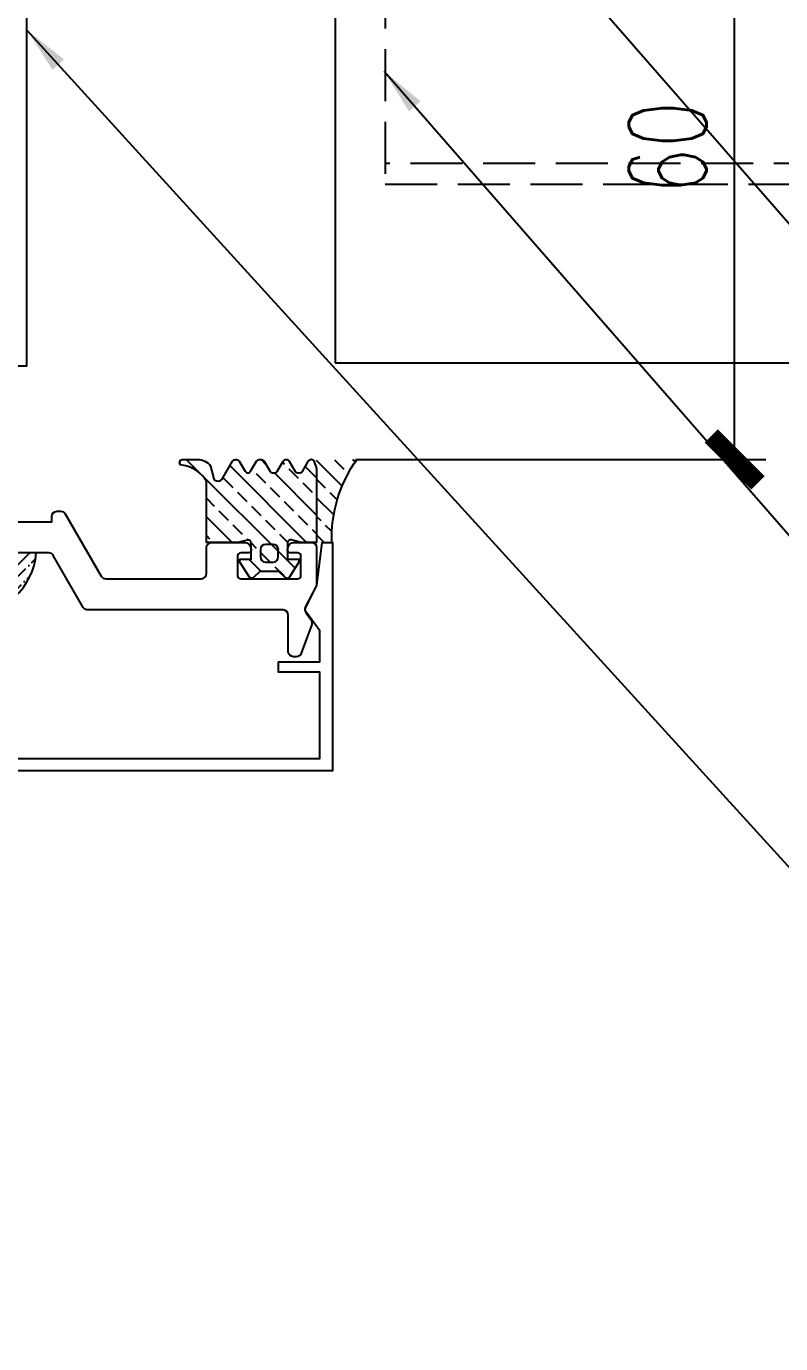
# Model space of a CAD drawing. Extents: x -160106 to 966792, y -663931 to 1550022.
# Drawn here: x -48150.4 to -48077.8, y -86074.4 to -85947.6 of the extents above; entities that cross this region are included whole.
import ezdxf
from ezdxf.xclip import XClip

# ---------------------------------------------------------------- set-up
doc = ezdxf.new("R2010")
doc.units = 0
doc.linetypes.add('ZN-DASH', pattern=[0.35, 0.25, -0.1])
for name, color, linetype in [('!ZN1-填充-8', 8, 'Continuous'), ('!ZN1-标注-173', 173, 'Continuous'), ('!ZN4-辅助材料-1', 1, 'Continuous'), ('!ZN5-铝材断面-6', 6, 'Continuous'), ('DIM', 173, 'Continuous'), ('pj', 4, 'Continuous'), ('TC', 130, 'Continuous'), ('ZD-BOX', 11, 'Continuous')]:
    doc.layers.add(name, color=color, linetype=linetype)
doc.styles.add('DHTEXT-1', font='ROMANS.shx', dxfattribs={"width": 0.7, "bigfont": 'CHINESE.shx'})
doc.styles.add('ZNDimTStyle', font='ROMANS.shx', dxfattribs={"width": 0.7, "bigfont": 'CHINESE.shx'})
doc.dimstyles.new('ZN3', dxfattribs={"dimscale": 3, "dimtxt": 2.5, "dimasz": 1.5, "dimexe": 1, "dimexo": 2, "dimgap": 0.9, "dimtad": 1, "dimdec": 0, "dimdsep": 46, "dimtxsty": 'DHTEXT-1', "dimblk": 'ARCHTICK', "dimcen": 2.5, "dimclrd": 173, "dimclre": 173, "dimclrt": 7, "dimazin": 2, "dimtfac": 1, "dimtix": 1, "dimtmove": 2, "dimatfit": 3, "dimfxl": 0, "dimarcsym": 0})
doc.dimstyles.new('ZN机械-3', dxfattribs={"dimscale": 3, "dimtxt": 2.5, "dimasz": 1.5, "dimexe": 1, "dimexo": 2, "dimgap": 0.9, "dimtad": 1, "dimdec": 0, "dimzin": 0, "dimdsep": 46, "dimtxsty": 'ZNDimTStyle', "dimcen": 2.5, "dimdle": 1, "dimclrd": 173, "dimclre": 173, "dimclrt": 7, "dimazin": 2, "dimtfac": 1, "dimtdec": 4, "dimtix": 1, "dimtmove": 2, "dimatfit": 3, "dimfxl": 0, "dimfrac": 2, "dimtolj": 1, "dimtzin": 0, "dimarcsym": 0})

# ---------------------------------------------------------------- blocks, each defined once
blk = doc.blocks.new('20250413090259')
at = {"layer": 'TC', "ltscale": 100}
h = blk.add_hatch(dxfattribs=at)
h.set_pattern_fill('ANSI33', color=256, scale=0.8, style=0)
h.set_pattern_definition([(45, (-231726.0832398118, -195873.9886546575), (-1.79605122421383, 1.79605122421383), []), (45, (-231724.2871878117, -195873.9886546575), (-1.79605122421383, 1.79605122421383), [1.27, -0.635])])
edge = h.paths.add_edge_path()
edge.add_arc((-10.469321423152, 1.891113500663778), 12.96215166958349, 358.1057408784276, 395.7503111198029)
edge.add_line((0.05038249940844253, 9.464303402346559), (3.952940670307726, 9.464303402288351))
edge.add_line((3.952940670307726, 9.464303402288351), (3.952940670307726, 1.470308663701871))
edge.add_line((3.952940670307726, 1.470308663701871), (2.485746858059429, 1.462649109569611))
h = blk.add_hatch(dxfattribs=at)
h.set_pattern_fill('ANSI33', color=256, scale=0.8, style=0)
h.set_pattern_definition([(45, (3.952940670307726, -1.991267436736962), (-1.796051224213831, 1.796051224213831), []), (45, (5.748992670327425, -1.991267436736962), (-1.796051224213831, 1.796051224213831), [1.27, -0.635])])
edge = h.paths.add_edge_path()
edge.add_line((6.596213433367666, 9.304938634188147), (6.013395601359662, 8.30929139003274))
edge.add_arc((5.662211349990685, 8.650472023902694), 0.4896270042976512, 223.9497426698531, 315.82777910234745, ccw=False)
edge.add_line((5.309704952698667, 8.310657599271508), (4.724745136452839, 9.322150496096583))
edge.add_arc((4.465045881748665, 9.17196295640315), 0.2999999999551167, 30.04136705111909, 149.8399273077074)
edge.add_line((4.205658343387768, 9.322688219399424), (3.952940670307726, 8.581632570625516))
edge.add_line((3.952940670307726, 8.581632570625516), (3.952940670307726, 1.470308663701871))
edge.add_line((3.952940670307726, 1.470308663701871), (5.472940614214167, 1.470308663701871))
edge.add_line((5.472940614214167, 1.470308663701871), (6.378725696180481, 1.701572936406592))
edge.add_arc((6.452940668794326, 1.410897622234188), 0.3000000007154991, 5.558376869885251e-09, 104.32271975292281, ccw=False)
edge.add_line((6.752940669481177, 1.410897622263292), (6.752940669481177, -0.1296913564146962))
edge.add_line((6.752940669481177, -0.1296913564146962), (5.652940675383434, -0.1296913564146962))
edge.add_line((5.652940675383434, -0.1296913564146962), (5.652940675383434, -0.4296913757862058))
edge.add_line((5.652940675383434, -0.4296913757862058), (6.576276924810372, -1.905479828623356))
edge.add_arc((6.789131722587626, -1.69407302926993), 0.2999999995827594, 224.8044511290792, 299.5114957239192)
edge.add_line((6.936911175434943, -1.955150092748227), (7.593466464139055, -1.328131056652637))
edge.add_line((7.593466464139055, -1.328131056652637), (9.420687195437495, -1.336031232582172))
edge.add_line((9.420687195437495, -1.336031232582172), (10.04696902557043, -1.934138712938875))
edge.add_arc((10.18669294781284, -1.668663242046023), 0.3000000001543079, 242.2414610562995, 314.9999998152713)
edge.add_line((10.3988249815884, -1.880795277189463), (11.35294057568535, -0.4373508702556137))
edge.add_line((11.35294057568535, -0.4373508702556137), (11.35294057568535, -0.137350849021459))
edge.add_line((11.35294057568535, -0.137350849021459), (10.25294066924835, -0.137350849021459))
edge.add_line((10.25294066924835, -0.137350849021459), (10.25294066924835, 1.403237986232853))
edge.add_arc((10.55294066987699, 1.403237986261956), 0.3000000006286427, 75.67728024432711, 180.0000000055584, ccw=False)
edge.add_line((10.62715564249083, 1.693913300376153), (11.53294040402398, 1.462649109627819))
edge.add_line((11.53294040402398, 1.462649109627819), (14.55294066900387, 1.462649109627819))
edge.add_line((14.55294066900387, 1.462649109627819), (14.55294066900387, 7.363972976541845))
edge.add_arc((17.24221310613211, 5.798420465580421), 3.111774558941454, 102.90716893482818, 149.7942937856623, ccw=False)
edge.add_line((16.54712955706054, 8.831570604554145), (17.05294067272916, 8.94397289652261))
edge.add_line((17.05294067272916, 8.94397289652261), (17.15294009499485, 9.113972976541845))
edge.add_line((17.15294009499485, 9.113972976541845), (17.06294089421863, 9.383972957468359))
edge.add_line((17.06294089421863, 9.383972957468359), (16.89294082159176, 9.463972877449123))
edge.add_line((16.89294082159176, 9.463972877449123), (15.39344177261228, 9.463972877449123))
edge.add_arc((15.39344177319435, 7.963972878089407), 1.499999999359716, 90.00000002223369, 145.1246728502597)
edge.add_line((14.16284450568492, 8.821661844587652), (13.85582862608135, 7.592029610386817))
edge.add_arc((13.44562953698914, 7.877925933076767), 0.5000000000197089, 209.7946177664811, 325.12467279592516, ccw=False)
edge.add_line((13.01172346994281, 7.629479711613385), (12.05819511419395, 9.294796798116295))
edge.add_arc((11.73179101583082, 9.017328333487967), 0.4284021291864079, 40.36708223989339, 138.6994006558492)
edge.add_line((11.40995081915753, 9.300077819934813), (10.81872297666268, 8.314698338246671))
edge.add_arc((10.56147511693416, 8.469047095044516), 0.3000000000999097, 210.4655418117955, 329.03623675982504, ccw=False)
edge.add_line((10.30289484403329, 8.316941071039764), (9.72589148057159, 9.297846903762547))
edge.add_arc((9.369578006851953, 8.942570264218375), 0.5031707286398472, 44.91651629335316, 135.2953282739379)
edge.add_line((9.011953377048485, 9.296527050173609), (8.434061500243843, 8.302553325600456))
edge.add_arc((8.092831258138176, 8.618117968231672), 0.4647785728779446, 222.9842021311486, 317.23781083009044, ccw=False)
edge.add_line((7.752826342592016, 8.301233479491202), (7.166583128506318, 9.297847119829385))
edge.add_arc((6.879258186498191, 9.129265317460522), 0.3331297740969839, 30.4013737017683, 148.1739611832798)
at = {"layer": 'pj', "elevation": -0.0003337257249998082}
for points in [[(6.596213433367666, 9.304938634188147), (6.013395601359662, 8.30929139003274, -0.4238469063842382), (5.309704952698667, 8.310657599271508), (4.724745136452839, 9.322150496096583, 0.5761789343713812), (4.205658343387768, 9.322688219399424), (3.952940670307726, 8.581632570625516), (3.952940670307726, 1.470308663701871), (5.472940614214167, 1.470308663701871), (6.378725696180481, 1.701572936406592, -0.4894768886533675), (6.752940669481177, 1.410897622263292), (6.752940669481177, -0.1296913564146962), (5.652940675383434, -0.1296913564146962), (5.652940675383434, -0.4296913757862058), (6.576276924810372, -1.905479828623356, 0.3380293245207557), (6.936911175434943, -1.955150092748227), (7.593466464139055, -1.328131056652637), (9.420687195437495, -1.336031232582172), (10.04696902557043, -1.934138712938875, 0.3285828182268425), (10.3988249815884, -1.880795277189463), (11.35294057568535, -0.4373508702556137), (11.35294057568535, -0.137350849021459), (10.25294066924835, -0.137350849021459), (10.25294066924835, 1.403237986232853, -0.4894768886908688), (10.62715564249083, 1.693913300376153), (11.53294040402398, 1.462649109627819), (14.55294066900387, 1.462649109627819), (14.55294066900387, 7.363972976541845, -0.2074865329259425), (16.54712955706054, 8.831570604554145), (17.05294067272916, 8.94397289652261), (17.15294009499485, 9.113972976541845), (17.06294089421863, 9.383972957468359), (16.89294082159176, 9.463972877449123), (15.39344177261228, 9.463972877449123, 0.2452750804160543), (14.16284450568492, 8.821661844587652), (13.85582862608135, 7.592029610386817, -0.5504938622009855), (13.01172346994281, 7.629479711613385), (12.05819511419395, 9.294796798116295, 0.4574785752721331), (11.40995081915753, 9.300077819934813), (10.81872297666268, 8.314698338246671, -0.569064635763156), (10.30289484403329, 8.316941071039764), (9.72589148057159, 9.297846903762547, 0.416151359144984), (9.011953377048485, 9.296527050173609), (8.434061500243843, 8.302553325600456, -0.4361287970014325), (7.752826342592016, 8.301233479491202), (7.166583128506318, 9.297847119829385, 0.5644636125617982), (6.596213433484081, 9.304938634100836)], [(7.648992642236408, 0.8894821383582894), (7.638992653577588, 0.7794821203278843, -0.4142135623736278), (8.138992653577588, 1.279482120327884), (8.866888685734011, 1.271822566253832, -0.4142135623730951), (9.366888685734011, 0.7718225662538316), (9.366888685734011, 0.0659118995827157, -0.4142135623730951), (8.866888685734011, -0.4340881004172843), (8.138992653577588, -0.4264285463432316, -0.4142135623709641), (7.638992653577588, 0.07357145365676843), (7.638992653577588, 0.7794821203278843)]]:
    blk.add_lwpolyline(points, format="xyb", dxfattribs=at)
at = {"layer": 'pj'}
blk.add_arc((-10.42778403428383, 1.911678547417978, -0.0003337255708651), 12.91642814818604, 358.0077559871304, 35.78392801345912, dxfattribs=at)
blk = doc.blocks.new('20250822083029')
at = {"layer": '!ZN5-铝材断面-6', "elevation": -1.541347081809379e-10}
for points in [[(-40.00000589048432, -2.000017083046259), (-40.00081318202137, -1.724596950225532e-05), (-38.00081318207958, -7.921480573713779e-07), (-38.00000589048432, -2.000016228877939)], [(6.100007548302528, -4.000002978253178), (27.9000112987851, -4.00000799895497), (27.90000984813378, -7.000012237316696), (26.5000098245946, -7.000011553784134), (26.50000909234222, -8.500010762887541), (29.40000912065443, -8.500005839538062), (30.30000650511647, -7.600009326182771), (30.30000679568911, -7.000009326089639), (29.10000700056844, -7.000008745264495), (29.10000845261675, -4.00001180570689), (33.55000825652678, -4.00001395973959), (33.80000833621307, -3.800009500235319), (34.05000825117168, -4.000014201883459), (38.50000805508171, -4.00001635577064), (38.5000066030334, -7.000013295357348), (37.30000657519849, -7.0000127145031), (37.30000648829446, -7.600012714596232), (38.20000605274981, -8.500013150158338), (40.00000588998955, -8.500014021497918), (40.00000589039701, -2.000017083046259), (40.00081318193406, -1.724596950225532e-05), (38.00081318199227, -7.921480573713779e-07), (38.00000589039701, -2.000016228877939), (-38.00000622977677, -1.999175595876295)], [(-40.00009459639841, -1.999982916895533), (-40.00009845114255, -8.4999798462959), (-38.19999464163266, -8.499980732536642), (-37.29999419853266, -7.599981175793801), (-37.29999369940197, -6.999981175817084), (-38.49999372729508, -6.999980584805598), (-38.49999225010106, -3.999983645393513), (-34.04999244619103, -3.999985836446285), (-33.7999923358293, -3.799981378891971), (-33.54999245154613, -3.999986082635587), (-29.09999264757789, -3.999988273717463), (-29.09999412483012, -6.999985213275068), (-30.29999391989259, -6.999984622409102), (-30.29999421529646, -7.599984622385819), (-29.39999137031555, -8.499988353840308), (-26.49999768116686, -8.499989769654348), (-26.49999694885628, -6.999990560580045), (-27.89999697239546, -6.999989877047483), (-27.89999549380445, -3.999988820462022), (-6.09999245153449, -3.999997022008756)], [(-5.59999269565742, -4.499997287406586), (-5.600011120826821, -43.39998293857207), (-3.498076165778912, -43.39998396471492), (-2.521124728707946, -41.44608347539906)], [(-3.100006043372559, -32.99998415916343), (-3.099992504503462, -4.499998486513505)], [(-2.599992260322324, -3.999998730665538), (2.600007739572902, -4.000001269363565)], [(2.521104394938448, -41.44608593708836), (3.498053924078704, -43.39998738036957), (5.599988879184821, -43.39998840657063), (5.600007304179599, -4.50000271294266)], [(3.100007495449972, -4.500001513457391), (3.099993956580875, -32.99998718610732)], [(2.599993712516152, -33.49998694201349), (-2.600006287437282, -33.49998440325726)], [(-2.878895299436408, -40.81998426708742), (-2.274173349302146, -39.6105418431689)], [(-2.095287857155199, -39.49998464959208), (2.095269423632999, -39.49998669541674)], [(2.27415480792115, -39.61054406373296), (2.878875576963765, -40.81998707808089)], [(-2.610567316805827, -41.17775527443155), (-2.789452711280319, -41.08831246793852)], [(2.789432726873201, -41.08831519182422), (2.610547245087218, -41.17775782346143)]]:
    blk.add_lwpolyline(points, dxfattribs=at)
at = {"layer": '!ZN5-铝材断面-6'}
for centre, major_axis, ratio, start_param, end_param in [((-6.09999269565742, -4.499997022008756), (0.3535535632172936, 0.3535532179965741), 0.9999999999224892, 5.497787143757934, 7.06858347061579), ((-2.599992504503462, -4.499998730636435), (-0.3535532179856601, 0.3535535632063797), 0.999999999984228, -0.7853981634053344, 0.7853981634198863), ((2.600007495449972, -4.500001269363565), (0.3535535632063797, 0.3535532179856601), 0.9999999999842278, 5.497787143745148, 7.068583470584921), ((6.100007304179599, -4.500002978253178), (-0.3535532179856602, 0.3535535632063798), 0.9999999999842283, -0.7853981634053343, 0.7853981209282939), ((-2.600006043372559, -32.99998440328636), (0.3535535632063798, 0.3535532179856602), 0.9999999999842276, 2.356194490184459, 3.926990816995128), ((2.599993956580875, -32.99998694201349), (-0.3535532179856601, 0.3535535632063797), 0.999999999984228, 2.356194490184459, 3.926990816995128), ((-2.095287954827654, -39.69998464966193), (-0.1414212872274709, 0.1414214253157588), 0.9999999999056917, -0.7853981634446026, 0.3217505544900128), ((2.095269325960544, -39.69998669548659), (-0.1414212872533421, 0.14142142534163), 0.9999999997745845, 4.390638426023133, 5.49778714366943), ((-2.700009904961917, -40.90942707355134), (-0.1414212871847739, 0.1414214252730618), 0.9999999998430094, 0.3217505542810439, 1.892546881437293), ((-2.700010123007814, -41.35664066893514), (0.1414214251724477, 0.1414212870841599), 0.9999999997467148, 5.497787143655495, 6.604935862400612), ((-2.70001012335706, -41.35664066881873), (-0.1414212873196143, 0.1414214254079023), 0.9999999999427607, 3.463343207971068, 3.926990816688443), ((2.699989876608015, -41.35664330516011), (-0.1414212870662192, 0.141421425154507), 0.999999999791834, -0.3217505553213773, 0.7853981636470504), ((2.699989876957261, -41.35664330518921), (0.1414214254079023, 0.1414212873196143), 0.9999999999427592, 2.356194490491142, 2.819842099208517), ((2.699990095177782, -40.90942970992182), (0.1414214252333484, 0.1414212871450605), 0.9999999999165573, 4.390638425524994, 5.961434753115841)]:
    blk.add_ellipse(centre, major_axis=major_axis, ratio=ratio, start_param=start_param, end_param=end_param, dxfattribs=at)
blk = doc.blocks.new('20250822101237', base_point=(-89575.73517583591, -87351.62123844531))
at = {"layer": '!ZN5-铝材断面-6', "elevation": -1.541347081809379e-10}
blk.add_lwpolyline([(-89584.60120107293, -87350.62123844508), (-89584.23517518288, -87350.62123844508, -0.4142135623731325), (-89583.73517518288, -87351.12123844508), (-89583.73517518288, -87351.62123844508), (-89567.7351761553, -87351.62123844554), (-89567.7351761553, -87351.12123844508, -0.414213562373095), (-89567.2351761553, -87350.62123844508), (-89566.86915026531, -87350.62123844508, -0.2679491924308212), (-89566.43613756339, -87350.87123844508), (-89562.97104053108, -87356.87296255818, 0.2679491902744055), (-89562.53802783323, -87357.12296255818), (-89553.33492251336, -87357.12296261234, 0.4142135623731325), (-89552.83492251336, -87356.62296261234), (-89552.83492251336, -87354.1229626128, -0.414213562373195), (-89552.33492251336, -87353.6229626128), (-89549.11072885683, -87353.62296261263, -0.3394542589363879), (-89548.6277659436, -87353.99355309017), (-89548.54344105705, -87354.30825785146, -0.4931454264483587), (-89548.78492251354, -87354.6229626128), (-89549.53492251337, -87354.6229626128, 0.4142135622462813), (-89549.83492251336, -87354.92296261268), (-89549.83492251423, -87356.82296260615, 0.414213562480747), (-89549.53492251424, -87357.12296260629), (-89544.0349225136, -87357.12296260675, 0.4142135623975642), (-89543.73492251361, -87356.82296260676), (-89543.73492251361, -87354.92296261329, 0.4142135623677863), (-89544.0349225136, -87354.62296261327), (-89544.78492251343, -87354.62296261327, -0.493145426009085), (-89545.02640397033, -87354.3082578519), (-89544.94207908348, -87353.99355309005, -0.339454258748592), (-89544.45911617043, -87353.6229626128), (-89542.73492251454, -87353.6229626128, -0.4142135623731325), (-89542.23492251454, -87354.1229626128), (-89542.23492251454, -87357.59952665068, -0.1186472116157498), (-89542.28967868416, -87357.82703034632), (-89543.32083651116, -87359.8450927751, 0.2864399265169976), (-89543.2755926808, -87360.37259647073), (-89542.7755926808, -87361.03926313741, -0.2533634398845224), (-89542.70574637044, -87361.51027320907), (-89543.71893012106, -87364.2939726857, -0.3152987888787981), (-89544.18877643145, -87364.62296261406), (-89544.46281807429, -87364.62296261406, -0.4142135623731367), (-89544.96281807429, -87364.12296261406), (-89544.96281807429, -87360.62296256018, 0.4142135623650285), (-89545.46281807423, -87360.12296256018), (-89564.2700786359, -87360.12296255975, -0.26794919242307), (-89564.70309133777, -87359.87296255975), (-89567.59083810177, -87354.8712384451, 0.2679491924391188), (-89568.02385080369, -87354.6212384451), (-89583.44650053479, -87354.62123844554, 0.2679491924231587), (-89583.87951323671, -87354.87123844554), (-89586.76726000042, -87359.87296255975, -0.2679491924229778), (-89587.20027270234, -87360.12296255975), (-89606.00753326395, -87360.12296256018, 0.4142135623650785), (-89606.50753326395, -87360.62296256018), (-89606.50753326395, -87364.12296261406, -0.414213562373095), (-89607.00753326395, -87364.62296261406), (-89607.28157490674, -87364.62296261406, -0.3152987888790535), (-89607.75142121712, -87364.2939726857), (-89608.7646049678, -87361.51027320907, -0.2533634398845187), (-89608.69475865738, -87361.03926313741), (-89608.19475865738, -87360.37259647073, 0.2864399265170471), (-89608.14951482702, -87359.8450927751), (-89609.18067265402, -87357.82703034632, -0.1186472116154129), (-89609.2354288237, -87357.59952665071), (-89609.2354288237, -87354.1229626128, -0.414213562373095), (-89608.7354288237, -87353.6229626128), (-89607.01123516781, -87353.6229626128, -0.339454258748871), (-89606.5282722547, -87353.99355309005), (-89606.44394736791, -87354.3082578519, -0.4931454260092862), (-89606.68542882481, -87354.62296261327), (-89607.43542882464, -87354.62296261327, 0.4142135623677254), (-89607.73542882463, -87354.92296261329), (-89607.73542882463, -87356.82296260676, 0.4142135623975904), (-89607.43542882458, -87357.12296260675), (-89601.93542882412, -87357.12296260629, 0.4142135624807313), (-89601.63542882413, -87356.82296260615), (-89601.635428825, -87354.92296261268, 0.4142135622463062), (-89601.93542882499, -87354.6229626128), (-89602.68542882481, -87354.6229626128, -0.4931454264482181), (-89602.92691028131, -87354.30825785146), (-89602.84258539476, -87353.99355309017, -0.3394542589360266), (-89602.35962248153, -87353.62296261263), (-89599.135428825, -87353.6229626128, -0.4142135623731616), (-89598.635428825, -87354.1229626128), (-89598.635428825, -87356.62296261234, 0.4142135623730951), (-89598.135428825, -87357.12296261234), (-89588.93232350495, -87357.12296255818, 0.2679491902746978), (-89588.4993108071, -87356.87296255818), (-89585.0342137748, -87350.87123844508, -0.2679491924311956)], format="xyb", close=True, dxfattribs=at)
blk = doc.blocks.new('20250822101408', base_point=(-89575.73574556263, -87283.22125042943))
at = {"layer": '!ZN5-铝材断面-6', "elevation": -1.541347081809379e-10}
blk.add_lwpolyline([(-89609.50753326395, -87366.12296261286), (-89609.50753415895, -87374.42296261291), (-89541.90753326433, -87374.42296261291), (-89541.90753415933, -87366.12296261286), (-89545.90753415933, -87366.12296261286), (-89545.90753415933, -87365.12296261286), (-89541.90753415933, -87365.12296261286), (-89541.90753415933, -87362.12296261286), (-89543.2203087659, -87360.37259647073, -0.2864399264764607), (-89543.26555259626, -87359.84509277513), (-89542.20753415937, -87357.77446187727), (-89541.70753460641, -87353.62296261286), (-89540.70753460641, -87353.62296261286), (-89540.70753371164, -87375.62296261286), (-89610.70753371164, -87375.62296261286), (-89610.70753281687, -87353.62296261286), (-89609.70753281687, -87353.62296261286), (-89609.2075332639, -87357.77446187727), (-89608.14951482702, -87359.84509277513, -0.2864399264813109), (-89608.19475865738, -87360.37259647073), (-89609.50753326395, -87362.12296261286), (-89609.50753326395, -87365.12296261286), (-89605.50753326395, -87365.12296261286), (-89605.50753326395, -87366.12296261286)], format="xyb", close=True, dxfattribs=at)
blk = doc.blocks.new('地弹簧示意03')
at = {"layer": '!ZN1-填充-8', "linetype": 'ZN-DASH', "ltscale": 20}
blk.add_lwpolyline([(0, -66), (289.4960578122955, -66), (289.4960578122955, 66), (0, 66)], close=True, dxfattribs=at)
blk.add_lwpolyline([(289.4960578122955, -64), (0, -64)], dxfattribs=at)
blk = doc.blocks.new('钉帽带胶')
at = {"layer": '!ZN1-填充-8', "ltscale": 0.1}
h = blk.add_hatch(dxfattribs=at)
h.set_pattern_fill('ANSI36', color=256, scale=0.5, style=0)
h.set_pattern_definition([(45, (33464.47275639226, -20393.24196182112), (0.4209495056751168, 1.543481520808761), [1.984375, -0.396875, 0, -0.396875])])
edge = h.paths.add_edge_path()
edge.add_line((4.749999999992724, -2.896166059894313), (4.749999999992724, -1.299900818437891))
edge.add_line((4.749999999992724, -1.299900818437891), (3.850037487383815, -1.299851189778565))
edge.add_line((3.850037487383815, -1.299851189778565), (3.850037487383815, 0))
edge.add_line((3.850037487383815, 0), (6.50000744657882, 3.637978807091713e-12))
edge.add_arc((0.3197942849778883, 0.4100305864176335), 6.193800110160198, 267.040425423337, 356.2042340519688, ccw=False)
edge.add_arc((-0.3198035227237597, 0.410004252905992), 6.193774288957472, 183.7955376605632, 272.959672533473, ccw=False)
edge.add_line((-6.49999255342118, 3.637978807091713e-12), (-3.850037487405643, 0))
edge.add_line((-3.850037487405643, 0), (-3.849962507621967, -1.300051135873218))
edge.add_line((-3.849962507621967, -1.300051135873218), (-4.750000000007276, -1.299900818437891))
edge.add_line((-4.750000000007276, -1.299900818437891), (-4.750000000007276, -2.896166059894313))
edge.add_arc((-0.3928341804621596, 0.5614251294564383), 5.562358385764749, 218.4334535142265, 268.8960565529783)
edge.add_line((-0.5, -4.999900818445894), (-0.500000000007276, -3.999900818438618))
edge.add_line((-0.500000000007276, -3.999900818438618), (0.499999999992724, -3.999900818438618))
edge.add_line((0.499999999992724, -3.999900818438618), (0.499999999992724, -5.00013572168973))
edge.add_arc((0.3925849365859904, 0.5613076778181494), 5.562480623047165, 271.1064869739415, 321.5690900127782)
at = {"layer": '!ZN4-辅助材料-1', "color": 1, "ltscale": 0.1}
blk.add_lwpolyline([(-6.49999255342118, 3.637978807091713e-12, 0.4099470872214832), (2.12457962334156e-09, -5.775508308559438, 0.4099454244834029), (6.50000744657882, 3.637978807091713e-12)], format="xyb", dxfattribs=at)
blk = doc.blocks.new('_ArchTick')
at = {"color": 0, "linetype": 'ByBlock', "const_width": 0.4}
blk.add_lwpolyline([(-0.5, -0.5), (0.5, 0.5)], dxfattribs=at)
blk = doc.blocks.new('*D1164')
at = {"layer": 'Defpoints', "color": 0, "ltscale": 30, "transparency": 16777216}
for p in [(-48102.55394365919, -85929.253955677), (-48082.21675007646, -85929.253955677), (-48124.72177070194, -85989.25404820128)]:
    blk.add_point(p, dxfattribs=at)
at = {"layer": 'DIM', "color": 173, "linetype": 'ByBlock', "lineweight": -2, "ltscale": 30, "transparency": 16777216}
for p, q in [((-48096.55394365919, -85929.253955677), (-48079.21675007646, -85929.253955677)), ((-48082.21675007646, -85989.25404820128), (-48082.21675007646, -85929.253955677)), ((-48118.72177070194, -85989.25404820128), (-48079.21675007646, -85989.25404820128))]:
    blk.add_line(p, q, dxfattribs=at)
at = {"layer": 'DIM', "color": 173, "lineweight": -2, "ltscale": 30, "transparency": 16777216, "xscale": 4.5, "yscale": 4.5, "zscale": 4.5}
for p, rotation in [((-48082.21675007646, -85929.253955677), 90), ((-48082.21675007646, -85989.25404820128), 270)]:
    blk.add_blockref('_ArchTick', p, dxfattribs=dict(at, rotation=rotation))
at = {"layer": 'DIM', "color": 7, "ltscale": 30, "transparency": 16777216, "insert": (-48088.66675007648, -85959.25400193912), "char_height": 7.5, "attachment_point": 5, "rotation": 90, "style": 'DHTEXT-1'}
blk.add_mtext('60', dxfattribs=at)
blk = doc.blocks.new('20250911173917', base_point=(58371.56277269451, -166296.5354993599))
at = {"color": 4, "linetype": 'ZN-DASH', "ltscale": 30, "const_width": 3, "elevation": 2.11016193865251e-10}
blk.add_lwpolyline([(58227.09952605319, -166196.5354991989), (55011.32495683848, -166196.5354993904)], dxfattribs=at)
blk = doc.blocks.new('20250910150331')
at = {"layer": '!ZN1-填充-8', "ltscale": 40}
blk.add_blockref('20250911173917', (719.8381344396621, 3.050081431865692e-08), dxfattribs=at)

msp = doc.modelspace()

# ---------------------------------------------------------------- block references
at = {"layer": '!ZN5-铝材断面-6', "ltscale": 100}
for name, p in [('20250822083029', (-48155.97501196295, -85936.85233601804)), ('20250822101237', (-48155.97501762108, -85995.25232403392)), ('20250822101408', (-48155.9755873478, -85926.85233601804))]:
    msp.add_blockref(name, p, dxfattribs=at)
at = {"ltscale": 200}
ref = msp.add_blockref('20250910150331', (-45948.85801212562, -86135.53741530393), dxfattribs=at)
XClip(ref).set_block_clipping_path([(-44.19653989885046, -536.4070034617034), (1092.7044166299202, 445.77655995650275)])
at = {"ltscale": 20}
ref = msp.add_blockref('地弹簧示意03', (-48115.87161297839, -85896.75395567698), dxfattribs=at)
XClip(ref).set_block_clipping_path([(-4.827468682589824, -83.21084451745992), (203.44612398280879, 83.15839168188904)])
msp.add_blockref('钉帽带胶', (-48155.9750174544, -85998.25232403394))
at = {"layer": 'ZD-BOX', "ltscale": 4, "xscale": -1}
msp.add_blockref('20250413090259', (-48118.52181988228, -85998.71669731104, 0.0003337254167303918), dxfattribs=at)

# ---------------------------------------------------------------- dimensions: what is measured, and where the dimension line sits
at = {"layer": 'DIM', "ltscale": 30}
dim = msp.add_linear_dim(base=(-48082.21675007646, -85929.253955677), p1=(-48124.72177070193, -85989.25404820126), p2=(-48102.55394365918, -85929.25395567698), angle=90, dimstyle='ZN3', dxfattribs=at)
dim.commit()
dim.dimension.update_dxf_attribs({"geometry": '*D1164', "text_midpoint": (-48088.66675007648, -85959.25400193912)})

# ---------------------------------------------------------------- leaders
at = {"layer": '!ZN1-标注-173'}
for points in [[(-48115.97562254209, -85921.87587230447), (-48035.23525857087, -86014.3934068897), (-47994.02106032093, -86014.3934068897)], [(-48150.37500776899, -85947.9188485423), (-48035.23525857087, -86074.3934068897), (-47994.02106032093, -86074.3934068897)], [(-48115.97562254209, -85951.87587230447), (-48035.23525857087, -86044.3934068897), (-47994.02106032093, -86044.3934068897)]]:
    msp.add_leader(points, dimstyle='ZN机械-3', dxfattribs=at)

doc.saveas('drawing.dxf')
